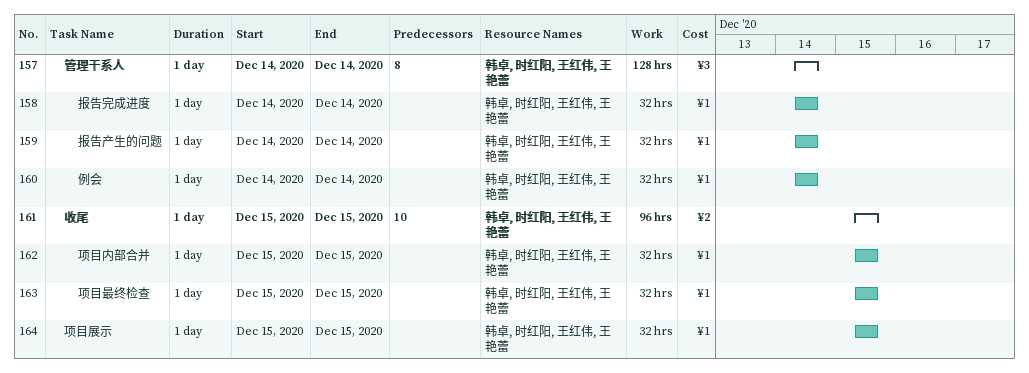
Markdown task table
| ID | Level | Task | Duration | Start | Finish | Predecessors | Resources | Work (h) | Cost (¥) |
|---|---|---|---|---|---|---|---|---|---|
| 157 | 2 | **管理干系人** | 1d | 2020-12-14 | 2020-12-14 | 8 | 韩卓, 时红阳, 王红伟, 王艳蕾 | 128 | 3 |
| 158 | 3 | 报告完成进度 | 1d | 2020-12-14 | 2020-12-14 |  | 韩卓, 时红阳, 王红伟, 王艳蕾 | 32 | 1 |
| 159 | 3 | 报告产生的问题 | 1d | 2020-12-14 | 2020-12-14 |  | 韩卓, 时红阳, 王红伟, 王艳蕾 | 32 | 1 |
| 160 | 3 | 例会 | 1d | 2020-12-14 | 2020-12-14 |  | 韩卓, 时红阳, 王红伟, 王艳蕾 | 32 | 1 |
| 161 | 2 | **收尾** | 1d | 2020-12-15 | 2020-12-15 | 10 | 韩卓, 时红阳, 王红伟, 王艳蕾 | 96 | 2 |
| 162 | 3 | 项目内部合并 | 1d | 2020-12-15 | 2020-12-15 |  | 韩卓, 时红阳, 王红伟, 王艳蕾 | 32 | 1 |
| 163 | 3 | 项目最终检查 | 1d | 2020-12-15 | 2020-12-15 |  | 韩卓, 时红阳, 王红伟, 王艳蕾 | 32 | 1 |
| 164 | 2 | 项目展示 | 1d | 2020-12-15 | 2020-12-15 |  | 韩卓, 时红阳, 王红伟, 王艳蕾 | 32 | 1 |
